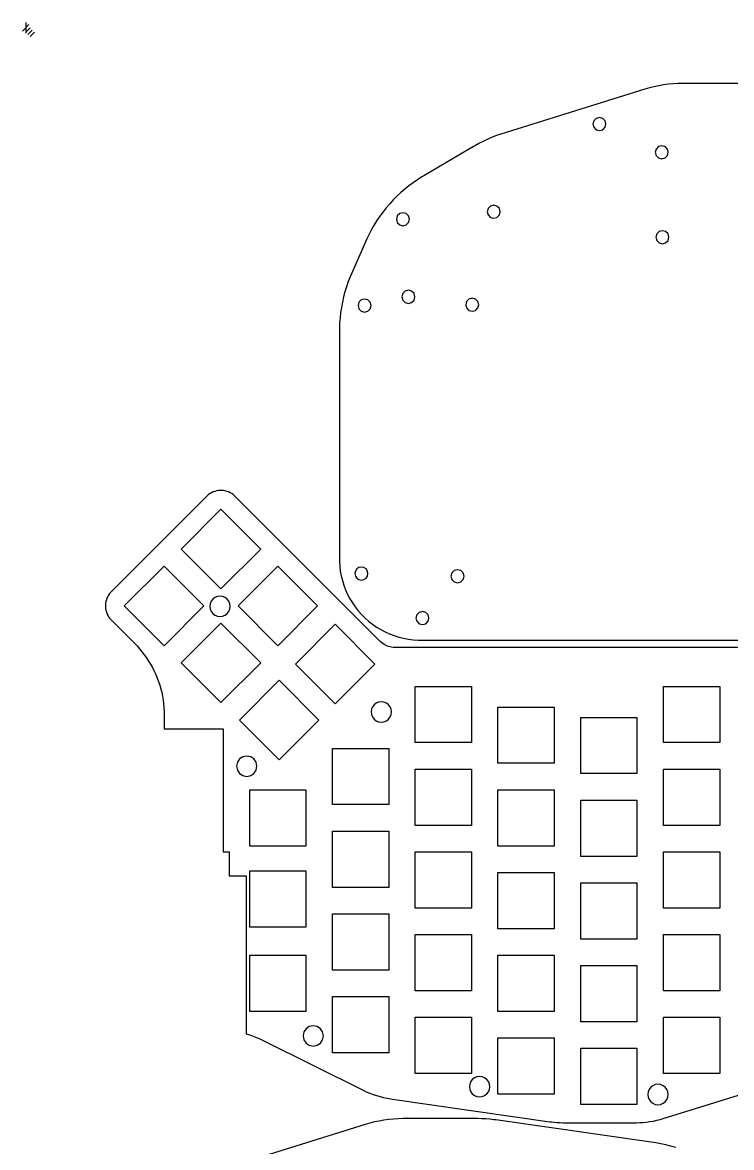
# Model space of a CAD drawing. Extents: x -1 to 514, y 19 to 842.
# Drawn here: x -0.8 to 173.3, y 566 to 842.3 of the extents above; entities that cross this region are included whole.
import ezdxf

# ---------------------------------------------------------------- set-up
doc = ezdxf.new("R2010")
doc.units = 0

msp = doc.modelspace()

# ---------------------------------------------------------------- linework, layer by layer
at = {"layer": 'Layer 1'}
for p, q in [((0.793749, 841.793749), (-0.793749, 840.206251)), ((0, 842.322915), (0, 839.677085)), ((1.058332, 841), (0, 839.941668)), ((1.587498, 840.470834), (0.529166, 839.412502)), ((2.116664, 839.941668), (1.058332, 838.883336)), ((153.180348, 826.274943), (152.046346, 825.962735)), ((154.324141, 826.550109), (153.180348, 826.274943)), ((155.4764, 826.785588), (154.324141, 826.550109)), ((156.636332, 826.984025), (155.4764, 826.785588)), ((157.80182, 827.140129), (156.636332, 826.984025)), ((158.972335, 827.259191), (157.80182, 827.140129)), ((160.14576, 827.338566), (158.972335, 827.259191)), ((161.321303, 827.378254), (160.14576, 827.338566)), ((179.673573, 827.378254), (161.321303, 827.378254)), ((152.046346, 825.962735), (116.683505, 814.911103)), ((139.499512, 818.177598), (139.285153, 817.377599)), ((140.085152, 818.763238), (139.499512, 818.177598)), ((140.885151, 818.977597), (140.085152, 818.763238)), ((141.68515, 818.763238), (140.885151, 818.977597)), ((142.27079, 818.177598), (141.68515, 818.763238)), ((142.485149, 817.377599), (142.27079, 818.177598)), ((139.285153, 817.377599), (139.499512, 816.577599)), ((139.499512, 816.577599), (140.085152, 815.991959)), ((140.085152, 815.991959), (140.885151, 815.7776)), ((140.885151, 815.7776), (141.68515, 815.991959)), ((141.68515, 815.991959), (142.27079, 816.577599)), ((142.27079, 816.577599), (142.485149, 817.377599)), ((142.485149, 817.377599), (142.485149, 817.377599)), ((111.428886, 812.68596), (110.425588, 812.138273)), ((112.449648, 813.199251), (111.428886, 812.68596)), ((113.486548, 813.678146), (112.449648, 813.199251)), ((114.53853, 814.125291), (113.486548, 813.678146)), ((115.604535, 814.535395), (114.53853, 814.125291)), ((116.683505, 814.911103), (115.604535, 814.535395)), ((109.933199, 811.847232), (97.777462, 804.698199)), ((110.425588, 812.138273), (109.933199, 811.847232)), ((154.803739, 811.243592), (154.58938, 810.443592)), ((154.58938, 810.443592), (154.803739, 809.643593)), ((155.389379, 811.829232), (154.803739, 811.243592)), ((156.189378, 812.043591), (155.389379, 811.829232)), ((156.989377, 811.829232), (156.189378, 812.043591)), ((157.575017, 811.243592), (156.989377, 811.829232)), ((157.789376, 810.443592), (157.575017, 811.243592)), ((157.575017, 809.643593), (157.789376, 810.443592)), ((157.789376, 810.443592), (157.789376, 810.443592)), ((154.803739, 809.643593), (155.389379, 809.057953)), ((155.389379, 809.057953), (156.189378, 808.843594)), ((156.189378, 808.843594), (156.989377, 809.057953)), ((156.989377, 809.057953), (157.575017, 809.643593)), ((97.246179, 804.385991), (96.160331, 803.690138)), ((97.777462, 804.698199), (97.246179, 804.385991)), ((94.069067, 802.187306), (93.066562, 801.377682)), ((95.10094, 802.957243), (94.069067, 802.187306)), ((96.160331, 803.690138), (95.10094, 802.957243)), ((90.247165, 798.734498), (89.374306, 797.787291)), ((91.154156, 799.649955), (90.247165, 798.734498)), ((92.094484, 800.531017), (91.154156, 799.649955)), ((93.066562, 801.377682), (92.094484, 800.531017)), ((88.537165, 796.808334), (87.736537, 795.797627)), ((89.374306, 797.787291), (88.537165, 796.808334)), ((113.528791, 796.63861), (113.314432, 795.838611)), ((114.114431, 797.22425), (113.528791, 796.63861)), ((114.91443, 797.438609), (114.114431, 797.22425)), ((115.714429, 797.22425), (114.91443, 797.438609)), ((116.300069, 796.63861), (115.714429, 797.22425)), ((116.514428, 795.838611), (116.300069, 796.63861)), ((86.249581, 793.694192), (85.565369, 792.601464)), ((86.973744, 794.760462), (86.249581, 793.694192)), ((87.736537, 795.797627), (86.973744, 794.760462)), ((91.241113, 794.794969), (91.026754, 793.99497)), ((91.026754, 793.99497), (91.241113, 793.194971)), ((91.826753, 795.380609), (91.241113, 794.794969)), ((91.241113, 793.194971), (91.826753, 792.609331)), ((92.626752, 795.594968), (91.826753, 795.380609)), ((93.426751, 795.380609), (92.626752, 795.594968)), ((94.012391, 794.794969), (93.426751, 795.380609)), ((93.426751, 792.609331), (94.012391, 793.194971)), ((94.22675, 793.99497), (94.012391, 794.794969)), ((94.012391, 793.194971), (94.22675, 793.99497)), ((94.22675, 793.99497), (94.22675, 793.99497)), ((113.314432, 795.838611), (113.528791, 795.038612)), ((113.528791, 795.038612), (114.114431, 794.452972)), ((114.114431, 794.452972), (114.91443, 794.238613)), ((114.91443, 794.238613), (115.714429, 794.452972)), ((115.714429, 794.452972), (116.300069, 795.038612)), ((116.300069, 795.038612), (116.514428, 795.838611)), ((116.514428, 795.838611), (116.514428, 795.838611)), ((84.319712, 790.347217), (83.760119, 789.185698)), ((84.921903, 791.484924), (84.319712, 790.347217)), ((85.565369, 792.601464), (84.921903, 791.484924)), ((91.826753, 792.609331), (92.626752, 792.394972)), ((92.626752, 792.394972), (93.426751, 792.609331)), ((154.949596, 790.378603), (154.735237, 789.578604)), ((155.535236, 790.964243), (154.949596, 790.378603)), ((156.335235, 791.178602), (155.535236, 790.964243)), ((157.135234, 790.964243), (156.335235, 791.178602)), ((157.720874, 790.378603), (157.135234, 790.964243)), ((157.935233, 789.578604), (157.720874, 790.378603)), ((83.509559, 788.614199), (79.692076, 779.888251)), ((83.760119, 789.185698), (83.509559, 788.614199)), ((154.735237, 789.578604), (154.949596, 788.778604)), ((154.949596, 788.778604), (155.535236, 788.192964)), ((155.535236, 788.192964), (156.335235, 787.978605)), ((156.335235, 787.978605), (157.135234, 788.192964)), ((157.135234, 788.192964), (157.720874, 788.778604)), ((157.720874, 788.778604), (157.935233, 789.578604)), ((157.935233, 789.578604), (157.935233, 789.578604)), ((79.692076, 779.888251), (79.212255, 778.668524)), ((78.778418, 777.430275), (78.391227, 776.178798)), ((79.212255, 778.668524), (78.778418, 777.430275)), ((93.960314, 776.533615), (93.160315, 776.319256)), ((94.760313, 776.319256), (93.960314, 776.533615)), ((78.051212, 774.914091), (77.7589, 773.636155)), ((78.391227, 776.178798), (78.051212, 774.914091)), ((82.39452, 774.17698), (81.80888, 773.59134)), ((83.194519, 774.39134), (82.39452, 774.17698)), ((83.994518, 774.17698), (83.194519, 774.39134)), ((84.580158, 773.59134), (83.994518, 774.17698)), ((92.574675, 775.733616), (92.360316, 774.933617)), ((92.360316, 774.933617), (92.574675, 774.133618)), ((93.160315, 776.319256), (92.574675, 775.733616)), ((92.574675, 774.133618), (93.160315, 773.547978)), ((95.345953, 775.733616), (94.760313, 776.319256)), ((94.760313, 773.547978), (95.345953, 774.133618)), ((95.560312, 774.933617), (95.345953, 775.733616)), ((95.345953, 774.133618), (95.560312, 774.933617)), ((95.560312, 774.933617), (95.560312, 774.933617)), ((108.259655, 773.798641), (108.045296, 772.998642)), ((108.845295, 774.384281), (108.259655, 773.798641)), ((109.645294, 774.59864), (108.845295, 774.384281)), ((110.445293, 774.384281), (109.645294, 774.59864)), ((111.030933, 773.798641), (110.445293, 774.384281)), ((111.245292, 772.998642), (111.030933, 773.798641)), ((77.318873, 771.053825), (77.171791, 769.752076)), ((77.51469, 772.347636), (77.318873, 771.053825)), ((77.7589, 773.636155), (77.51469, 772.347636)), ((81.80888, 773.59134), (81.594521, 772.791341)), ((81.594521, 772.791341), (81.80888, 771.991342)), ((81.80888, 771.991342), (82.39452, 771.405702)), ((82.39452, 771.405702), (83.194519, 771.191343)), ((83.194519, 771.191343), (83.994518, 771.405702)), ((83.994518, 771.405702), (84.580158, 771.991342)), ((84.794517, 772.791341), (84.580158, 773.59134)), ((84.580158, 771.991342), (84.794517, 772.791341)), ((84.794517, 772.791341), (84.794517, 772.791341)), ((93.160315, 773.547978), (93.960314, 773.333619)), ((93.960314, 773.333619), (94.760313, 773.547978)), ((108.045296, 772.998642), (108.259655, 772.198643)), ((108.259655, 772.198643), (108.845295, 771.613003)), ((108.845295, 771.613003), (109.645294, 771.398644)), ((109.645294, 771.398644), (110.445293, 771.613003)), ((110.445293, 771.613003), (111.030933, 772.198643)), ((111.030933, 772.198643), (111.245292, 772.998642)), ((111.245292, 772.998642), (111.245292, 772.998642)), ((77.073631, 768.445036), (77.024497, 767.135351)), ((77.171791, 769.752076), (77.073631, 768.445036)), ((77.024497, 767.135351), (77.024471, 766.479185)), ((77.024471, 766.479185), (77.024471, 709.985423)), ((45.642565, 726.819061), (45.26818, 726.602897)), ((46.034412, 727.001623), (45.642565, 726.819061)), ((46.440547, 727.149525), (46.034412, 727.001623)), ((46.858059, 727.261444), (46.440547, 727.149525)), ((47.283773, 727.336585), (46.858059, 727.261444)), ((47.71425, 727.374156), (47.283773, 727.336585)), ((48.146578, 727.374156), (47.71425, 727.374156)), ((48.577055, 727.336585), (48.146578, 727.374156)), ((49.002769, 727.261444), (48.577055, 727.336585)), ((49.420281, 727.149525), (49.002769, 727.261444)), ((49.826416, 727.001623), (49.420281, 727.149525)), ((50.218263, 726.819061), (49.826416, 727.001623)), ((50.592648, 726.602897), (50.218263, 726.819061)), ((44.58291, 726.07717), (20.8686, 702.362596)), ((44.914168, 726.354982), (44.58291, 726.07717)), ((45.26818, 726.602897), (44.914168, 726.354982)), ((50.94666, 726.354982), (50.592648, 726.602897)), ((51.277654, 726.07717), (50.94666, 726.354982)), ((87.070442, 690.284382), (51.277654, 726.07717)), ((38.159893, 712.985339), (47.930414, 722.755595)), ((47.930414, 722.755595), (57.700935, 712.985339)), ((47.930414, 703.214818), (38.159893, 712.985339)), ((57.700935, 712.985339), (47.930414, 703.214818)), ((24.189911, 699.015356), (33.960432, 708.785613)), ((33.960432, 708.785613), (43.730953, 699.015356)), ((52.129876, 699.015356), (61.900397, 708.785613)), ((61.900397, 708.785613), (71.670918, 699.015356)), ((77.024471, 709.985423), (77.097284, 708.78157)), ((77.097284, 708.78157), (77.242593, 707.585655)), ((77.242593, 707.585655), (77.459922, 706.400323)), ((80.95975, 707.579656), (80.833485, 706.957455)), ((81.302763, 708.087635), (80.95975, 707.579656)), ((81.811136, 708.430064), (81.302763, 708.087635)), ((82.433482, 708.555613), (81.811136, 708.430064)), ((83.055827, 708.430064), (82.433482, 708.555613)), ((83.5642, 708.087635), (83.055827, 708.430064)), ((83.907213, 707.579656), (83.5642, 708.087635)), ((84.033478, 706.957455), (83.907213, 707.579656)), ((105.224442, 707.689363), (104.638802, 707.103723)), ((106.024441, 707.903722), (105.224442, 707.689363)), ((106.82444, 707.689363), (106.024441, 707.903722)), ((107.41008, 707.103723), (106.82444, 707.689363)), ((77.459922, 706.400323), (77.748449, 705.22822)), ((77.748449, 705.22822), (78.107145, 704.077284)), ((80.833485, 706.957455), (80.95975, 706.335255)), ((80.95975, 706.335255), (81.302763, 705.827276)), ((81.302763, 705.827276), (81.811136, 705.484847)), ((81.811136, 705.484847), (82.433482, 705.359298)), ((82.433482, 705.359298), (83.055827, 705.484847)), ((83.055827, 705.484847), (83.5642, 705.827276)), ((83.5642, 705.827276), (83.907213, 706.335255)), ((83.907213, 706.335255), (84.033478, 706.957455)), ((84.033478, 706.957455), (84.033478, 706.957455)), ((104.638802, 707.103723), (104.424443, 706.303724)), ((104.424443, 706.303724), (104.638802, 705.503725)), ((104.638802, 705.503725), (105.224442, 704.918085)), ((105.224442, 704.918085), (106.024441, 704.703725)), ((106.024441, 704.703725), (106.82444, 704.918085)), ((106.82444, 704.918085), (107.41008, 705.503725)), ((107.62444, 706.303724), (107.41008, 707.103723)), ((107.41008, 705.503725), (107.62444, 706.303724)), ((107.62444, 706.303724), (107.62444, 706.303724)), ((20.590524, 702.031338), (20.342609, 701.677326)), ((20.8686, 702.362596), (20.590524, 702.031338)), ((78.107145, 704.077284), (78.534658, 702.950161)), ((78.534658, 702.950161), (79.029481, 701.852141)), ((19.609185, 699.661997), (19.571614, 699.231256)), ((19.571614, 699.231256), (19.571614, 698.799192)), ((19.684327, 700.087711), (19.609185, 699.661997)), ((19.795981, 700.505223), (19.684327, 700.087711)), ((19.943883, 700.911358), (19.795981, 700.505223)), ((20.12671, 701.302941), (19.943883, 700.911358)), ((20.342609, 701.677326), (20.12671, 701.302941)), ((45.30081, 699.562137), (45.214271, 698.909843)), ((45.549207, 700.159842), (45.30081, 699.562137)), ((45.942636, 700.673813), (45.549207, 700.159842)), ((46.46427, 701.074904), (45.942636, 700.673813)), ((47.072442, 701.326106), (46.46427, 701.074904)), ((47.714268, 701.40984), (47.072442, 701.326106)), ((48.356095, 701.326106), (47.714268, 701.40984)), ((48.964267, 701.074904), (48.356095, 701.326106)), ((49.4859, 700.673813), (48.964267, 701.074904)), ((49.879329, 700.159842), (49.4859, 700.673813)), ((50.127727, 699.562137), (49.879329, 700.159842)), ((50.214266, 698.909843), (50.127727, 699.562137)), ((79.029481, 701.852141), (79.589762, 700.783226)), ((79.589762, 700.783226), (80.213516, 699.751352)), ((80.213516, 699.751352), (80.898389, 698.759166)), ((19.571614, 698.799192), (19.609185, 698.368451)), ((19.609185, 698.368451), (19.684327, 697.942737)), ((19.684327, 697.942737), (19.795981, 697.525225)), ((19.795981, 697.525225), (19.943883, 697.11909)), ((19.943883, 697.11909), (20.12671, 696.727507)), ((20.12671, 696.727507), (20.342609, 696.353122)), ((33.960432, 689.244835), (24.189911, 699.015356)), ((43.730953, 699.015356), (33.960432, 689.244835)), ((45.214271, 698.909843), (45.30081, 698.25755)), ((45.214271, 698.909843), (45.214271, 698.909843)), ((45.30081, 698.25755), (45.549207, 697.659845)), ((45.549207, 697.659845), (45.942636, 697.145874)), ((45.942636, 697.145874), (46.46427, 696.744782)), ((46.46427, 696.744782), (47.072442, 696.49358)), ((47.072442, 696.49358), (47.714268, 696.409846)), ((47.714268, 696.409846), (48.356095, 696.49358)), ((48.356095, 696.49358), (48.964267, 696.744782)), ((48.964267, 696.744782), (49.4859, 697.145874)), ((49.4859, 697.145874), (49.879329, 697.659845)), ((49.879329, 697.659845), (50.127727, 698.25755)), ((50.127727, 698.25755), (50.214266, 698.909843)), ((61.900397, 689.244835), (52.129876, 699.015356)), ((71.670918, 699.015356), (61.900397, 689.244835)), ((80.898389, 698.759166), (81.641868, 697.811959)), ((81.641868, 697.811959), (82.441438, 696.907085)), ((82.441438, 696.907085), (83.293924, 696.055128)), ((96.022726, 696.834251), (95.808366, 696.034252)), ((96.608366, 697.419891), (96.022726, 696.834251)), ((97.408365, 697.63425), (96.608366, 697.419891)), ((98.208364, 697.419891), (97.408365, 697.63425)), ((98.794004, 696.834251), (98.208364, 697.419891)), ((99.008363, 696.034252), (98.794004, 696.834251)), ((20.342609, 696.353122), (20.590524, 695.99911)), ((20.590524, 695.99911), (20.8686, 695.667852)), ((20.8686, 695.667852), (21.021265, 695.515188)), ((21.021265, 695.515188), (26.673551, 689.862901)), ((38.159893, 685.045374), (47.930414, 694.81563)), ((47.930414, 694.81563), (57.700935, 685.045374)), ((66.217068, 684.738458), (75.987589, 694.508979)), ((75.987589, 694.508979), (85.75811, 684.738458)), ((83.293924, 696.055128), (84.196417, 695.256087)), ((84.196417, 695.256087), (85.145476, 694.512609)), ((85.145476, 694.512609), (86.137662, 693.827339)), ((86.137662, 693.827339), (87.169536, 693.202923)), ((95.808366, 696.034252), (96.022726, 695.234253)), ((96.022726, 695.234253), (96.608366, 694.648613)), ((96.608366, 694.648613), (97.408365, 694.434254)), ((97.408365, 694.434254), (98.208364, 694.648613)), ((98.208364, 694.648613), (98.794004, 695.234253)), ((98.794004, 695.234253), (99.008363, 696.034252)), ((99.008363, 696.034252), (99.008363, 696.034252)), ((87.169536, 693.202923), (88.237128, 692.644653)), ((88.237128, 692.644653), (89.33647, 692.149883)), ((89.33647, 692.149883), (90.463859, 691.721258)), ((90.463859, 691.721258), (91.614795, 691.361425)), ((91.614795, 691.361425), (92.78531, 691.07303)), ((92.78531, 691.07303), (93.971435, 690.856072)), ((93.971435, 690.856072), (95.168144, 690.710551)), ((26.673551, 689.862901), (27.323367, 689.188215)), ((27.323367, 689.188215), (27.947519, 688.489715)), ((27.947519, 688.489715), (28.545211, 687.768198)), ((87.361748, 690.015301), (87.070442, 690.284382)), ((87.673162, 689.769768), (87.361748, 690.015301)), ((88.002832, 689.54937), (87.673162, 689.769768)), ((88.348642, 689.355696), (88.002832, 689.54937)), ((88.70874, 689.189537), (88.348642, 689.355696)), ((89.080744, 689.052483), (88.70874, 689.189537)), ((89.462537, 688.944798), (89.080744, 689.052483)), ((89.851474, 688.86754), (89.462537, 688.944798)), ((90.245173, 688.820709), (89.851474, 688.86754)), ((90.641519, 688.805363), (90.245173, 688.820709)), ((214.760844, 688.805363), (90.641519, 688.805363)), ((95.168144, 690.710551), (96.371732, 690.639114)), ((96.371732, 690.639114), (218.742957, 690.639114)), ((28.545211, 687.768198), (29.115652, 687.024984)), ((29.115652, 687.024984), (29.657783, 686.261133)), ((29.657783, 686.261133), (30.170809, 685.477438)), ((30.170809, 685.477438), (30.654467, 684.674958)), ((30.654467, 684.674958), (31.107433, 683.855015)), ((31.107433, 683.855015), (31.529708, 683.018668)), ((31.529708, 683.018668), (31.920232, 682.16724)), ((47.930414, 675.274853), (38.159893, 685.045374)), ((57.700935, 685.045374), (47.930414, 675.274853)), ((75.987589, 674.967937), (66.217068, 684.738458)), ((85.75811, 684.738458), (75.987589, 674.967937)), ((31.920232, 682.16724), (32.278742, 681.301789)), ((32.278742, 681.301789), (32.604708, 680.423373)), ((32.604708, 680.423373), (32.897602, 679.533581)), ((52.465102, 670.986227), (62.235623, 680.756748)), ((62.235623, 680.756748), (72.00588, 670.986227)), ((32.897602, 679.533581), (33.156893, 678.633205)), ((33.156893, 678.633205), (33.382318, 677.724098)), ((33.382318, 677.724098), (33.573611, 676.807053)), ((95.631554, 679.254181), (109.449137, 679.254181)), ((95.631554, 665.436599), (95.631554, 679.254181)), ((109.449137, 679.254181), (109.449137, 665.436599)), ((156.591477, 665.436599), (156.591477, 679.254181)), ((156.591477, 679.254181), (170.40906, 679.254181)), ((170.40906, 679.254181), (170.40906, 665.436599)), ((33.573611, 676.807053), (33.730509, 675.883394)), ((33.730509, 675.883394), (33.852746, 674.954707)), ((33.852746, 674.954707), (33.940323, 674.021788)), ((85.528709, 674.744237), (85.13528, 674.230266)), ((86.050342, 675.145328), (85.528709, 674.744237)), ((86.658514, 675.396531), (86.050342, 675.145328)), ((87.300341, 675.480265), (86.658514, 675.396531)), ((87.942167, 675.396531), (87.300341, 675.480265)), ((88.550339, 675.145328), (87.942167, 675.396531)), ((89.071973, 674.744237), (88.550339, 675.145328)), ((89.465402, 674.230266), (89.071973, 674.744237)), ((33.940323, 674.021788), (33.992975, 673.086487)), ((33.992975, 673.086487), (34.010438, 672.149863)), ((34.010438, 672.149863), (34.010438, 668.793099)), ((84.886882, 673.632561), (84.800344, 672.980267)), ((84.800344, 672.980267), (84.886882, 672.327974)), ((84.800344, 672.980267), (84.800344, 672.980267)), ((85.13528, 674.230266), (84.886882, 673.632561)), ((84.886882, 672.327974), (85.13528, 671.730269)), ((85.13528, 671.730269), (85.528709, 671.216298)), ((89.071973, 671.216298), (89.465402, 671.730269)), ((89.713799, 673.632561), (89.465402, 674.230266)), ((89.465402, 671.730269), (89.713799, 672.327974)), ((89.800338, 672.980267), (89.713799, 673.632561)), ((89.713799, 672.327974), (89.800338, 672.980267)), ((115.951528, 674.174188), (129.769111, 674.174188)), ((115.951528, 660.356605), (115.951528, 674.174188)), ((129.769111, 674.174188), (129.769111, 660.356605)), ((136.271503, 657.816608), (136.271503, 671.634191)), ((136.271503, 671.634191), (150.089085, 671.634191)), ((150.089085, 671.634191), (150.089085, 657.816608)), ((34.010438, 668.793099), (48.489213, 668.793099)), ((48.489213, 668.793099), (48.489213, 638.6141)), ((62.235623, 661.215706), (52.465102, 670.986227)), ((72.00588, 670.986227), (62.235623, 661.215706)), ((85.528709, 671.216298), (86.050342, 670.815206)), ((86.050342, 670.815206), (86.658514, 670.564004)), ((86.658514, 670.564004), (87.300341, 670.48027)), ((87.300341, 670.48027), (87.942167, 670.564004)), ((87.942167, 670.564004), (88.550339, 670.815206)), ((88.550339, 670.815206), (89.071973, 671.216298)), ((75.31158, 664.0142), (89.129162, 664.0142)), ((75.31158, 650.196486), (75.31158, 664.0142)), ((89.129162, 664.0142), (89.129162, 650.196486)), ((109.449137, 665.436599), (95.631554, 665.436599)), ((170.40906, 665.436599), (156.591477, 665.436599)), ((51.976847, 660.618396), (51.780385, 659.645284)), ((52.512617, 661.413049), (51.976847, 660.618396)), ((53.307271, 661.948819), (52.512617, 661.413049)), ((54.280382, 662.145281), (53.307271, 661.948819)), ((55.253494, 661.948819), (54.280382, 662.145281)), ((56.048147, 661.413049), (55.253494, 661.948819)), ((56.583917, 660.618396), (56.048147, 661.413049)), ((56.780379, 659.645284), (56.583917, 660.618396)), ((51.780385, 659.645284), (51.976847, 658.672173)), ((51.780385, 659.645284), (51.780385, 659.645284)), ((51.976847, 658.672173), (52.512617, 657.877519)), ((52.512617, 657.877519), (53.307271, 657.341749)), ((55.253494, 657.341749), (56.048147, 657.877519)), ((56.048147, 657.877519), (56.583917, 658.672173)), ((56.583917, 658.672173), (56.780379, 659.645284)), ((95.631554, 658.934207), (109.449137, 658.934207)), ((95.631554, 645.116492), (95.631554, 658.934207)), ((109.449137, 658.934207), (109.449137, 645.116492)), ((129.769111, 660.356605), (115.951528, 660.356605)), ((150.089085, 657.816608), (136.271503, 657.816608)), ((156.591477, 645.116492), (156.591477, 658.934207)), ((156.591477, 658.934207), (170.40906, 658.934207)), ((170.40906, 658.934207), (170.40906, 645.116492)), ((53.307271, 657.341749), (54.280382, 657.145287)), ((54.280382, 657.145287), (55.253494, 657.341749)), ((54.991605, 653.854081), (68.809188, 653.854081)), ((54.991605, 640.036498), (54.991605, 653.854081)), ((68.809188, 653.854081), (68.809188, 640.036498)), ((115.951528, 640.036498), (115.951528, 653.854081)), ((115.951528, 653.854081), (129.769111, 653.854081)), ((129.769111, 653.854081), (129.769111, 640.036498)), ((89.129162, 650.196486), (75.31158, 650.196486)), ((136.271503, 637.496502), (136.271503, 651.314084)), ((136.271503, 651.314084), (150.089085, 651.314084)), ((150.089085, 651.314084), (150.089085, 637.496502)), ((109.449137, 645.116492), (95.631554, 645.116492)), ((170.40906, 645.116492), (156.591477, 645.116492)), ((75.31158, 643.694094), (89.129162, 643.694094)), ((75.31158, 629.876522), (75.31158, 643.694094)), ((89.129162, 643.694094), (89.129162, 629.876522)), ((48.489213, 638.6141), (49.96056, 638.6141)), ((49.96056, 638.6141), (49.96056, 632.747763)), ((68.809188, 640.036498), (54.991605, 640.036498)), ((95.631554, 624.796518), (95.631554, 638.6141)), ((95.631554, 638.6141), (109.449137, 638.6141)), ((109.449137, 638.6141), (109.449137, 624.796518)), ((129.769111, 640.036498), (115.951528, 640.036498)), ((156.591477, 624.796518), (156.591477, 638.6141)), ((156.591477, 638.6141), (170.40906, 638.6141)), ((170.40906, 638.6141), (170.40906, 624.796518)), ((150.089085, 637.496502), (136.271503, 637.496502)), ((54.991605, 633.905716), (68.809188, 633.905716)), ((54.991605, 620.088131), (54.991605, 633.905716)), ((68.809188, 633.905716), (68.809188, 620.088131)), ((115.951528, 619.716524), (115.951528, 633.534117)), ((115.951528, 633.534117), (129.769111, 633.534117)), ((129.769111, 633.534117), (129.769111, 619.716524)), ((49.96056, 632.747763), (54.159492, 632.747763)), ((54.159492, 632.747763), (54.159492, 593.91267)), ((136.271503, 617.184729), (136.271503, 631.002308)), ((136.271503, 631.002308), (150.089085, 631.002308)), ((150.089085, 631.002308), (150.089085, 617.184729)), ((89.129162, 629.876522), (75.31158, 629.876522)), ((109.449137, 624.796518), (95.631554, 624.796518)), ((170.40906, 624.796518), (156.591477, 624.796518)), ((75.31158, 623.374119), (89.129162, 623.374119)), ((75.31158, 609.556537), (75.31158, 623.374119)), ((89.129162, 623.374119), (89.129162, 609.556537)), ((68.809188, 620.088131), (54.991605, 620.088131)), ((129.769111, 619.716524), (115.951528, 619.716524)), ((95.631554, 604.476675), (95.631554, 618.294126)), ((95.631554, 618.294126), (109.449137, 618.294126)), ((109.449137, 618.294126), (109.449137, 604.476675)), ((150.089085, 617.184729), (136.271503, 617.184729)), ((156.591477, 604.476675), (156.591477, 618.294126)), ((156.591477, 618.294126), (170.40906, 618.294126)), ((170.40906, 618.294126), (170.40906, 604.476675)), ((54.991605, 613.214132), (68.809188, 613.214132)), ((54.991605, 599.396682), (54.991605, 613.214132)), ((68.809188, 613.214132), (68.809188, 599.396682)), ((115.951528, 599.396682), (115.951528, 613.214132)), ((115.951528, 613.214132), (129.769111, 613.214132)), ((129.769111, 613.214132), (129.769111, 599.396682)), ((89.129162, 609.556537), (75.31158, 609.556537)), ((136.271503, 596.856685), (136.271503, 610.674135)), ((136.271503, 610.674135), (150.089085, 610.674135)), ((150.089085, 610.674135), (150.089085, 596.856685)), ((75.31158, 589.236695), (75.31158, 603.054277)), ((75.31158, 603.054277), (89.129162, 603.054277)), ((89.129162, 603.054277), (89.129162, 589.236695)), ((109.449137, 604.476675), (95.631554, 604.476675)), ((170.40906, 604.476675), (156.591477, 604.476675)), ((68.809188, 599.396682), (54.991605, 599.396682)), ((95.631554, 584.156701), (95.631554, 597.974284)), ((95.631554, 597.974284), (109.449137, 597.974284)), ((109.449137, 597.974284), (109.449137, 584.156701)), ((129.769111, 599.396682), (115.951528, 599.396682)), ((156.591477, 584.156701), (156.591477, 597.974284)), ((156.591477, 597.974284), (170.40906, 597.974284)), ((170.40906, 597.974284), (170.40906, 584.156701)), ((68.292027, 594.361706), (68.095565, 593.388595)), ((68.827797, 595.156359), (68.292027, 594.361706)), ((69.622451, 595.692129), (68.827797, 595.156359)), ((70.595562, 595.888592), (69.622451, 595.692129)), ((71.568674, 595.692129), (70.595562, 595.888592)), ((72.363327, 595.156359), (71.568674, 595.692129)), ((72.899097, 594.361706), (72.363327, 595.156359)), ((73.095559, 593.388595), (72.899097, 594.361706)), ((150.089085, 596.856685), (136.271503, 596.856685)), ((54.159492, 593.91267), (55.011978, 593.64597)), ((55.011978, 593.64597), (55.854675, 593.349108)), ((55.854675, 593.349108), (56.685995, 593.022084)), ((56.685995, 593.022084), (57.505408, 592.665955)), ((57.505408, 592.665955), (58.311328, 592.280722)), ((58.311328, 592.280722), (82.823091, 580.024973)), ((68.095565, 593.388595), (68.292027, 592.415483)), ((68.095565, 593.388595), (68.095565, 593.388595)), ((68.292027, 592.415483), (68.827797, 591.62083)), ((68.827797, 591.62083), (69.622451, 591.08506)), ((71.568674, 591.08506), (72.363327, 591.62083)), ((72.363327, 591.62083), (72.899097, 592.415483)), ((72.899097, 592.415483), (73.095559, 593.388595)), ((115.951528, 579.076707), (115.951528, 592.89429)), ((115.951528, 592.89429), (129.769111, 592.89429)), ((129.769111, 592.89429), (129.769111, 579.076707)), ((69.622451, 591.08506), (70.595562, 590.888598)), ((70.595562, 590.888598), (71.568674, 591.08506)), ((89.129162, 589.236695), (75.31158, 589.236695)), ((136.271503, 576.536711), (136.271503, 590.354293)), ((136.271503, 590.354293), (150.089085, 590.354293)), ((150.089085, 590.354293), (150.089085, 576.536711)), ((109.449137, 584.156701), (95.631554, 584.156701)), ((110.788484, 583.321647), (110.180312, 583.070444)), ((111.43031, 583.405381), (110.788484, 583.321647)), ((112.072137, 583.321647), (111.43031, 583.405381)), ((112.680309, 583.070444), (112.072137, 583.321647)), ((156.566077, 573.075965), (191.223011, 583.906141)), ((170.40906, 584.156701), (156.591477, 584.156701)), ((109.016852, 581.557677), (108.930313, 580.905383)), ((108.930313, 580.905383), (109.016852, 580.25309)), ((108.930313, 580.905383), (108.930313, 580.905383)), ((109.265249, 582.155382), (109.016852, 581.557677)), ((109.658678, 582.669353), (109.265249, 582.155382)), ((110.180312, 583.070444), (109.658678, 582.669353)), ((113.201942, 582.669353), (112.680309, 583.070444)), ((113.595371, 582.155382), (113.201942, 582.669353)), ((113.843769, 581.557677), (113.595371, 582.155382)), ((113.930307, 580.905383), (113.843769, 581.557677)), ((113.843769, 580.25309), (113.930307, 580.905383)), ((153.473623, 580.764356), (153.080194, 580.250384)), ((153.995257, 581.165447), (153.473623, 580.764356)), ((154.603429, 581.416649), (153.995257, 581.165447)), ((155.245255, 581.500383), (154.603429, 581.416649)), ((155.887082, 581.416649), (155.245255, 581.500383)), ((156.495254, 581.165447), (155.887082, 581.416649)), ((157.016887, 580.764356), (156.495254, 581.165447)), ((157.410316, 580.250384), (157.016887, 580.764356)), ((82.823091, 580.024973), (83.634567, 579.654821)), ((83.634567, 579.654821), (84.459008, 579.313774)), ((84.459008, 579.313774), (85.29509, 579.002624)), ((85.29509, 579.002624), (86.141491, 578.721372)), ((86.141491, 578.721372), (86.997682, 578.470812)), ((86.997682, 578.470812), (87.862074, 578.250679)), ((87.862074, 578.250679), (88.73414, 578.061767)), ((88.73414, 578.061767), (89.612026, 577.90434)), ((89.612026, 577.90434), (90.053615, 577.841105)), ((90.053615, 577.841105), (128.728506, 572.316083)), ((109.016852, 580.25309), (109.265249, 579.655385)), ((109.265249, 579.655385), (109.658678, 579.141414)), ((109.658678, 579.141414), (110.180312, 578.740322)), ((110.180312, 578.740322), (110.788484, 578.48912)), ((110.788484, 578.48912), (111.43031, 578.405386)), ((111.43031, 578.405386), (112.072137, 578.48912)), ((112.072137, 578.48912), (112.680309, 578.740322)), ((112.680309, 578.740322), (113.201942, 579.141414)), ((113.201942, 579.141414), (113.595371, 579.655385)), ((113.595371, 579.655385), (113.843769, 580.25309)), ((129.769111, 579.076707), (115.951528, 579.076707)), ((152.831797, 579.652679), (152.745258, 579.000386)), ((152.745258, 579.000386), (152.831797, 578.348092)), ((152.745258, 579.000386), (152.745258, 579.000386)), ((153.080194, 580.250384), (152.831797, 579.652679)), ((152.831797, 578.348092), (153.080194, 577.750387)), ((153.080194, 577.750387), (153.473623, 577.236416)), ((157.016887, 577.236416), (157.410316, 577.750387)), ((157.658714, 579.652679), (157.410316, 580.250384)), ((157.410316, 577.750387), (157.658714, 578.348092)), ((157.745252, 579.000386), (157.658714, 579.652679)), ((157.658714, 578.348092), (157.745252, 579.000386)), ((150.089085, 576.536711), (136.271503, 576.536711)), ((153.473623, 577.236416), (153.995257, 576.835325)), ((153.995257, 576.835325), (154.603429, 576.584123)), ((154.603429, 576.584123), (155.245255, 576.500389)), ((155.245255, 576.500389), (155.887082, 576.584123)), ((155.887082, 576.584123), (156.495254, 576.835325)), ((156.495254, 576.835325), (157.016887, 577.236416)), ((85.649761, 572.254558), (84.505969, 571.979921)), ((86.802285, 572.490566), (85.649761, 572.254558)), ((87.961952, 572.687416), (86.802285, 572.490566)), ((89.127705, 572.845372), (87.961952, 572.687416)), ((90.297955, 572.963905), (89.127705, 572.845372)), ((91.471646, 573.043015), (90.297955, 572.963905)), ((92.647188, 573.082703), (91.471646, 573.043015)), ((110.999194, 573.082703), (92.647188, 573.082703)), ((111.990851, 573.054392), (110.999194, 573.082703)), ((112.981185, 572.998301), (111.990851, 573.054392)), ((113.969403, 572.913899), (112.981185, 572.998301)), ((114.955239, 572.801451), (113.969403, 572.913899)), ((115.407147, 572.736893), (114.955239, 572.801451)), ((154.121196, 567.206314), (115.407147, 572.736893)), ((128.728506, 572.316083), (129.079079, 572.266076)), ((129.079079, 572.266076), (129.782605, 572.185908)), ((129.782605, 572.185908), (130.488248, 572.125583)), ((130.488248, 572.125583), (131.195213, 572.085366)), ((131.195213, 572.085366), (131.902973, 572.065258)), ((131.902973, 572.065258), (149.524994, 572.065522)), ((149.524994, 572.065522), (149.944888, 572.065522)), ((149.944888, 572.065522), (150.784145, 572.093568)), ((150.784145, 572.093568), (151.622079, 572.150189)), ((151.622079, 572.150189), (152.457368, 572.234856)), ((152.457368, 572.234856), (153.289481, 572.347568)), ((153.289481, 572.347568), (154.117362, 572.488062)), ((154.117362, 572.488062), (154.940215, 572.656601)), ((154.940215, 572.656601), (155.756718, 572.852657)), ((155.756718, 572.852657), (156.566077, 573.075965)), ((83.372231, 571.667184), (48.00939, 560.616345)), ((84.505969, 571.979921), (83.372231, 571.667184)), ((154.739526, 567.117944), (154.121196, 567.206314)), ((155.969573, 566.897281), (154.739526, 567.117944)), ((157.190623, 566.632698), (155.969573, 566.897281)), ((158.40162, 566.324459), (157.190623, 566.632698)), ((159.600974, 565.973357), (158.40162, 566.324459))]:
    msp.add_line(p, q, dxfattribs=at)

doc.saveas('drawing.dxf')
